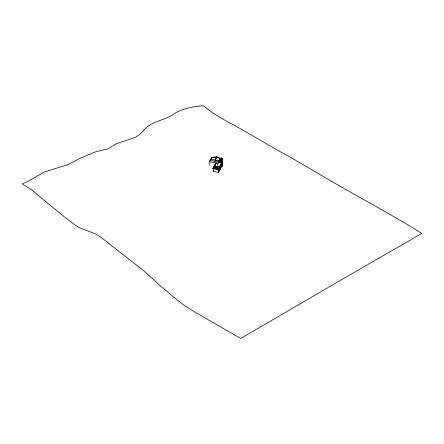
<?xml version="1.0" encoding="UTF-8"?>
<svg xmlns="http://www.w3.org/2000/svg" width="444" height="444" viewBox="0 0 444 444"><rect width="100%" height="100%" fill="white"/><g stroke="black" fill="none" stroke-linecap="round" stroke-linejoin="round"><path stroke-width="0.67" d="M220.435 165.967L220.268 166.633L220.446 165.828M220.712 165.884L220.929 165.434M220.707 166.35L220.757 167.471L220.807 165.401L220.74 166.55M220.829 165.534C220.879 165.518 220.718 164.924 220.946 165.401M221.373 165.018C221.545 162.709 221.068 165.717 221.162 164.485M219.68 161.25L219.947 159.346L219.797 161.017M221.933 160.578L222.094 160.262L222.011 160.589M221.989 161.738L222.205 159.235M222.433 159.557L222.272 159.873L222.377 159.562M219.669 159.474L219.469 159.923L219.963 159.984M221.206 165.273L221.156 164.591M221.373 164.452L221.362 164.13L221.273 164.596M220.929 165.762L220.64 166.289L221.911 166.467L222.117 159.879M222.05 159.651L221.595 160.251A0.91 0.716 25.8 0 0 220.724 159.424A0.91 0.716 25.8 0 0 219.852 159.973L219.736 159.923M219.935 160.473L219.663 161.411M220.324 167.099L220.268 166.261L220.202 167.444M221.184 160.578C221.501 160.007 222.139 162.177 221.156 161.705L221.462 160.567M220.28 166.383L220.579 166.739M219.652 159.041L219.575 159.69L219.958 159.751A0.827 0.649 25.8 0 1 221.506 160.023L221.55 160.212M219.88 158.397L219.691 159.707M220.046 167.26L220.008 166.744M221.073 158.769L221.112 158.275M222.017 158.736L221.19 158.68M220.995 165.745L220.907 164.963M220.052 158.525L220.54 158.497A0.91 0.716 25.8 0 1 221.423 157.975A0.91 0.716 25.8 0 1 222.294 158.808L222.672 158.885L222.483 159.174L222.577 158.902M219.697 159.057L219.758 158.647M219.897 159.945L221.073 158.697L221.7 160.034M220.446 166.328L220.44 166.062M220.929 165.196L220.884 165.429M221.373 164.519L221.34 164.036M219.802 158.88L219.88 158.558M222.128 159.257L222.488 158.758L222.483 159.096M219.974 167.666L220.202 168.648M220.64 167.732L220.49 166.605L219.12 169.48L212.965 168.492L214.086 166.073L216.644 166.739L220.285 166.972L216.644 166.739L214.202 166.095M215.346 164.78L216.217 162.959M209.241 165.124L209.241 161.749L210.473 159.202L219.575 160.667L216.644 166.822L219.036 169.397L216.644 166.739L212.965 168.404L219.12 169.48M210.523 160.029L211.721 157.553L216.833 156.821L220.807 158.669M210.85 159.479L211.721 157.553M211.044 159.501L211.966 157.587M215.107 159.951L216.833 156.821M214.718 161.261L216.833 156.893L220.479 158.591M212.965 168.492L215.556 163.292M215.556 163.381L213.042 168.332L216.644 166.739L219.12 169.392M214.569 166.361L215.967 163.459M214.557 166.561L216.272 163.004M219.935 158.386L220.629 158.369L220.235 158.58M219.586 162.665L219.586 159.923L220.085 159.013M220.44 158.741L220.64 158.458A0.827 0.649 25.8 0 1 222.155 158.68M219.963 159.907L219.958 159.751A0.827 0.649 25.8 0 1 221.495 160.04A0.866 0.683 25.8 0 0 219.935 159.796M220.08 159.923L219.658 160.967M219.602 161.405C220.008 158.458 221.129 162.005 219.935 161.511L219.98 159.374M219.758 161.261L220.069 160.623M219.836 161.605C221.967 162.415 222.383 161.155 219.836 161.211M220.585 160.162L220.457 160.456L220.696 160.212M221.062 160.506L221.04 161.688L220.912 160.267M222.25 158.813L222.555 158.93M221.889 160.317L222.044 160.084M222.389 160.673L222.011 161.627M218.492 172.283L218.492 169.109L221.639 162.593M221.989 161.788L222.561 160.717L220.291 160.362L219.68 161.616L221.856 161.966L222.483 160.312M218.642 168.975L221.745 162.548M222.561 160.75L222.067 161.766L221.972 160.312M218.67 169.236L213.603 168.42L213.603 171.534L218.67 172.35L218.67 169.214L219.686 166.816M222.233 161.71L222.25 162.41L222.261 161.694M221.911 163.442L219.003 169.464L221.911 163.353L218.959 161.966M221.223 165.446L221.517 164.802L219.769 168.465L221.373 164.846M218.781 171.689L221.928 165.174M219.802 167.499L219.802 170.008L222.039 165.113M218.67 172.35L219.802 170.008M221.911 166.467L222.561 165.118L222.672 158.869M222.239 158.952L222.477 158.985M222.178 159.723L222.316 160.989M220.413 167.077L220.019 166.961L220.113 167.727M220.601 160.267L221.001 160.423M218.326 160.956L219.564 160.772M211.899 157.725L216.766 157.026L220.413 158.724M218.398 160.822L219.569 160.673M220.49 166.805L220.563 166.145M222.183 158.891L222.649 158.935M220.507 160.217L222.311 160.462L220.524 160.173M222.239 160.972L222.389 159.635M222.078 161.311L222.211 159.39M221.062 161.644L220.457 161.594L220.479 160.412M209.857 160.478L218.959 161.943M209.241 161.749L218.343 163.214M221.079 165.379L221.251 166.472M221.184 165.634L221.112 164.807M220.923 165.706L221.079 166.822M220.668 165.451L220.857 166.167M220.019 166.961L220.03 166.772M220.202 167.205L220.324 168.393M219.758 168.115L219.935 169.17M213.07 168.182L219.108 169.242M218.492 169.109L213.697 168.337L213.697 171.512M220.64 158.458L221.073 158.697M222.017 160.251L221.55 160.262M215.334 159.918L216.711 160.556M215.334 159.984L216.544 160.55M220.024 158.414L220.13 158.719M221.784 159.368L221.856 166.406L222.461 165.151L222.461 158.946L221.856 160.201L219.68 159.851L219.68 162.887M221.373 165.118L221.373 166.223M221.317 164.474L221.256 165.018M221.223 165.401L221.201 166.572M220.934 166.023L220.934 167.133M220.49 166.938L220.49 168.048L220.485 166.983M220.268 166.567L220.257 167.088M220.046 167.854L220.046 168.964M219.858 161.166L219.847 161.655M219.874 167.455L219.885 168.015M219.93 168.104L219.88 169.308M219.686 167.449L219.686 169.991M210.473 159.202L210.473 160.145M143.534 130.436L139.566 134.632L135.598 137.229L116.189 143.806L107.831 148.89L95.926 151.726L80.059 158.258L68.16 164.58L44.356 171.972L28.488 181.146L22.2 183.838L30.73 189.244L65.479 217.76L75.247 225.125L79.293 227.75L95.482 233.91L99.528 236.275L103.58 239.31L144.05 271.029L160.24 285.708L176.429 299.35L184.521 305.616L194.988 312.16L240.726 338.483L314.446 295.493C350.155 274.625 385.964 254.09 421.8 233.416C398.135 218.47 373.421 205.317 349.156 191.353C324.797 177.844 301.149 162.909 276.573 149.684C265.64 143.473 254.928 136.891 243.934 130.791C230.414 122.705 215.545 116.4 203.729 105.816C194.211 106.177 183.872 108.369 175.269 113.02C165.584 120.679 151.72 120.568 143.534 130.436"/></g></svg>
